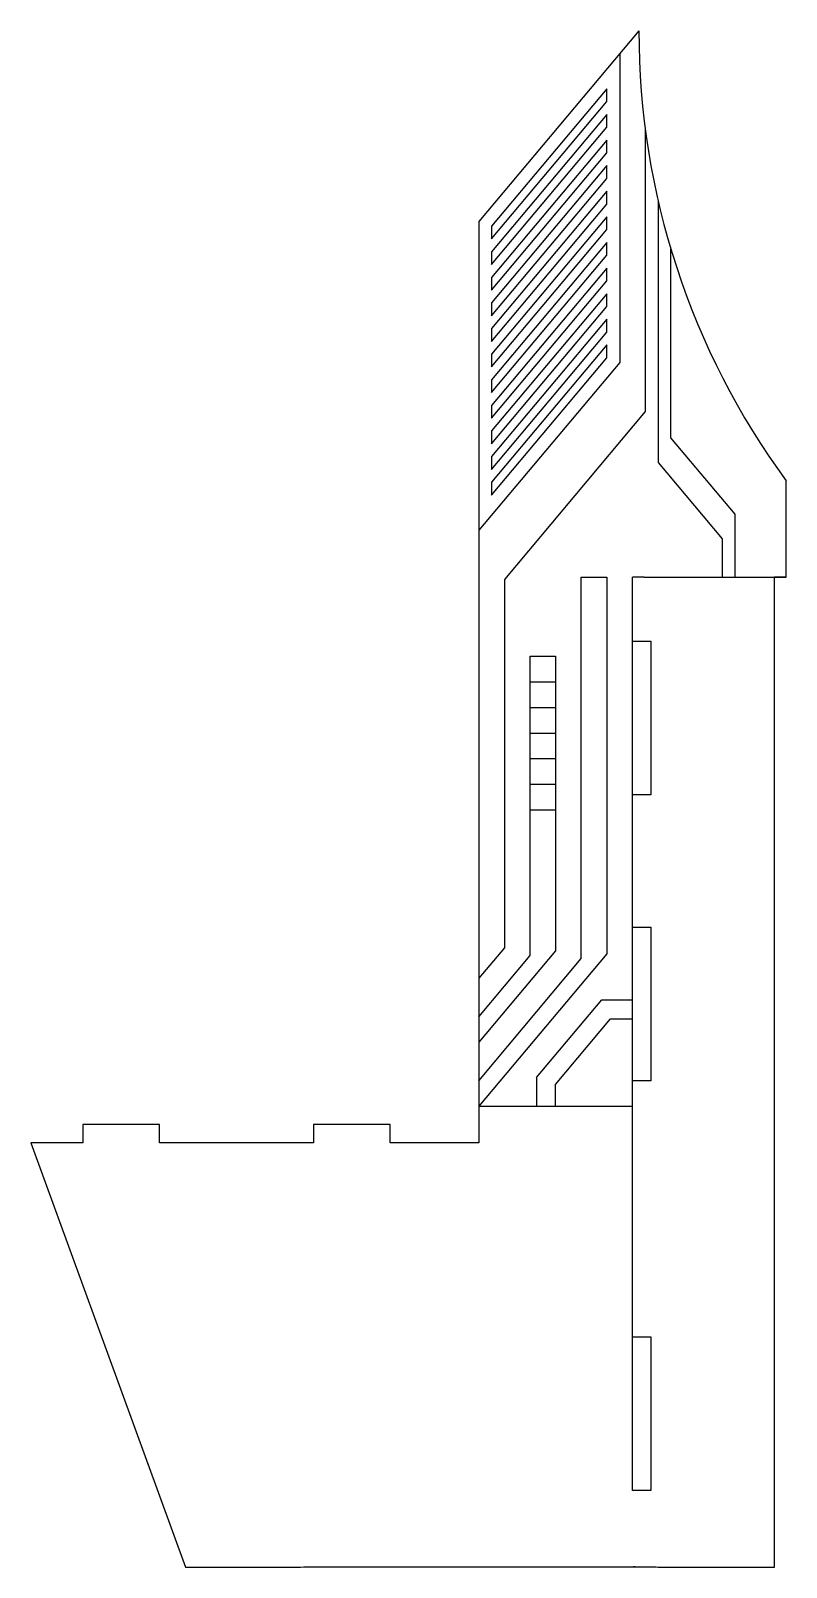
# Model space of a CAD drawing. Header units: inches. Extents: x -53.5 to -24, y 0 to 60.
import ezdxf

# ---------------------------------------------------------------- set-up
doc = ezdxf.new("R2010")
doc.units = ezdxf.units.IN
doc.layers.get('0').update_dxf_attribs({"linetype": 'CONTINUOUS'})

msp = doc.modelspace()

# ---------------------------------------------------------------- linework, layer by layer
for p, q in [((-29.75, 60), (-36, 52.552)), ((-30.5, 59.106), (-30.5, 47.05)), ((-29.5, 56.151), (-29.5, 45.131)), ((-29, 53.362), (-29, 43.144)), ((-36, 52.552), (-36, 16.58)), ((-28.5, 44.104), (-28.5, 51.467)), ((-30.5, 47.05), (-36, 40.496)), ((-29.5, 45.131), (-35, 38.576)), ((-26, 41.125), (-28.5, 44.104)), ((-29, 43.144), (-26.5, 40.165)), ((-24, 38.665), (-24, 42.42)), ((-26, 38.665), (-26, 41.125)), ((-26.5, 40.165), (-26.5, 38.665)), ((-35, 38.576), (-35, 24.192)), ((-32, 23.767), (-32, 38.665)), ((-32, 38.665), (-31, 38.665)), ((-31, 38.665), (-31, 23.959)), ((-30, 36.165), (-30, 38.665)), ((-29.54, 38.665), (-30, 38.665)), ((-29.54, 38.665), (-24.46, 38.665)), ((-24.46, 0), (-24.46, 38.665)), ((-24.46, 38.665), (-24, 38.665)), ((-24, 38.665), (-24.46, 38.665)), ((-30, 30.165), (-30, 36.165)), ((-34, 23.884), (-34, 35.576)), ((-34, 35.576), (-33, 35.576)), ((-33, 35.576), (-33, 24.075)), ((-34, 34.576), (-33, 34.576)), ((-34, 33.576), (-33, 33.576)), ((-34, 32.576), (-33, 32.576)), ((-34, 31.576), (-33, 31.576)), ((-34, 30.576), (-33, 30.576)), ((-30, 25), (-30, 30.165)), ((-34, 29.576), (-33, 29.576)), ((-30, 19), (-30, 25)), ((-35, 24.192), (-36, 23)), ((-33, 24.075), (-36, 20.5)), ((-31, 23.959), (-36, 18)), ((-36, 21.5), (-34, 23.884)), ((-36, 19), (-32, 23.767)), ((-33.75, 19.126), (-31.202, 22.162)), ((-31.202, 22.162), (-30, 22.162)), ((-33, 18.853), (-30.853, 21.412)), ((-30.853, 21.412), (-30, 21.412)), ((-33.75, 19.126), (-33.75, 18)), ((-33, 18), (-33, 18.853)), ((-30, 9), (-30, 19)), ((-36, 18), (-30, 18)), ((-48.454, 17.29), (-51.454, 17.29)), ((-51.454, 17.29), (-51.454, 16.58)), ((-48.454, 16.58), (-48.454, 17.29)), ((-39.454, 17.29), (-42.454, 17.29)), ((-42.454, 17.29), (-42.454, 16.58)), ((-39.454, 16.58), (-39.454, 17.29)), ((-51.454, 16.58), (-53.483, 16.58)), ((-53.483, 16.58), (-47.449, 0)), ((-42.454, 16.58), (-48.454, 16.58)), ((-36, 16.58), (-39.454, 16.58))]:
    msp.add_line(p, q)
for points in [[(-35.5, 52.37), (-35.5, 51.87), (-31, 57.232), (-31, 57.732)], [(-35.5, 51.37), (-35.5, 50.87), (-31, 56.232), (-31, 56.732)], [(-35.5, 50.37), (-35.5, 49.87), (-31, 55.232), (-31, 55.732)], [(-35.5, 49.37), (-35.5, 48.87), (-31, 54.232), (-31, 54.732)], [(-35.5, 48.37), (-35.5, 47.87), (-31, 53.232), (-31, 53.732)], [(-35.5, 47.37), (-35.5, 46.87), (-31, 52.232), (-31, 52.732)], [(-35.5, 46.37), (-35.5, 45.87), (-31, 51.232), (-31, 51.732)], [(-35.5, 45.37), (-35.5, 44.87), (-31, 50.232), (-31, 50.732)], [(-35.5, 44.37), (-35.5, 43.87), (-31, 49.232), (-31, 49.732)], [(-35.5, 43.37), (-35.5, 42.87), (-31, 48.232), (-31, 48.732)], [(-35.5, 42.37), (-35.5, 41.87), (-31, 47.232), (-31, 47.732)], [(-30, 30.165), (-30, 36.165), (-29.29, 36.165), (-29.29, 30.165)], [(-29.29, 25), (-29.29, 19), (-30, 19), (-30, 25)], [(-30, 3), (-30, 9), (-29.29, 9), (-29.29, 3)]]:
    msp.add_lwpolyline(points, close=True)
msp.add_arc((0, 60), 29.75, 180, 216.22305)
msp.add_rational_spline([(-47.449, 0), (-38.731, 0.025), (-30, 0.012), (-29.645, 0.011), (-29.29, 0.011), (-26.876, 0.007), (-24.46, 0)], [1, 1, 1, 0.999999996189, 1, 1, 1], degree=2, knots=[-65.892146, -65.892146, -65.892146, -48.071991, -48.071991, -47.347459, -47.347459, -42.419827, -42.419827, -42.419827])

doc.saveas('drawing.dxf')
